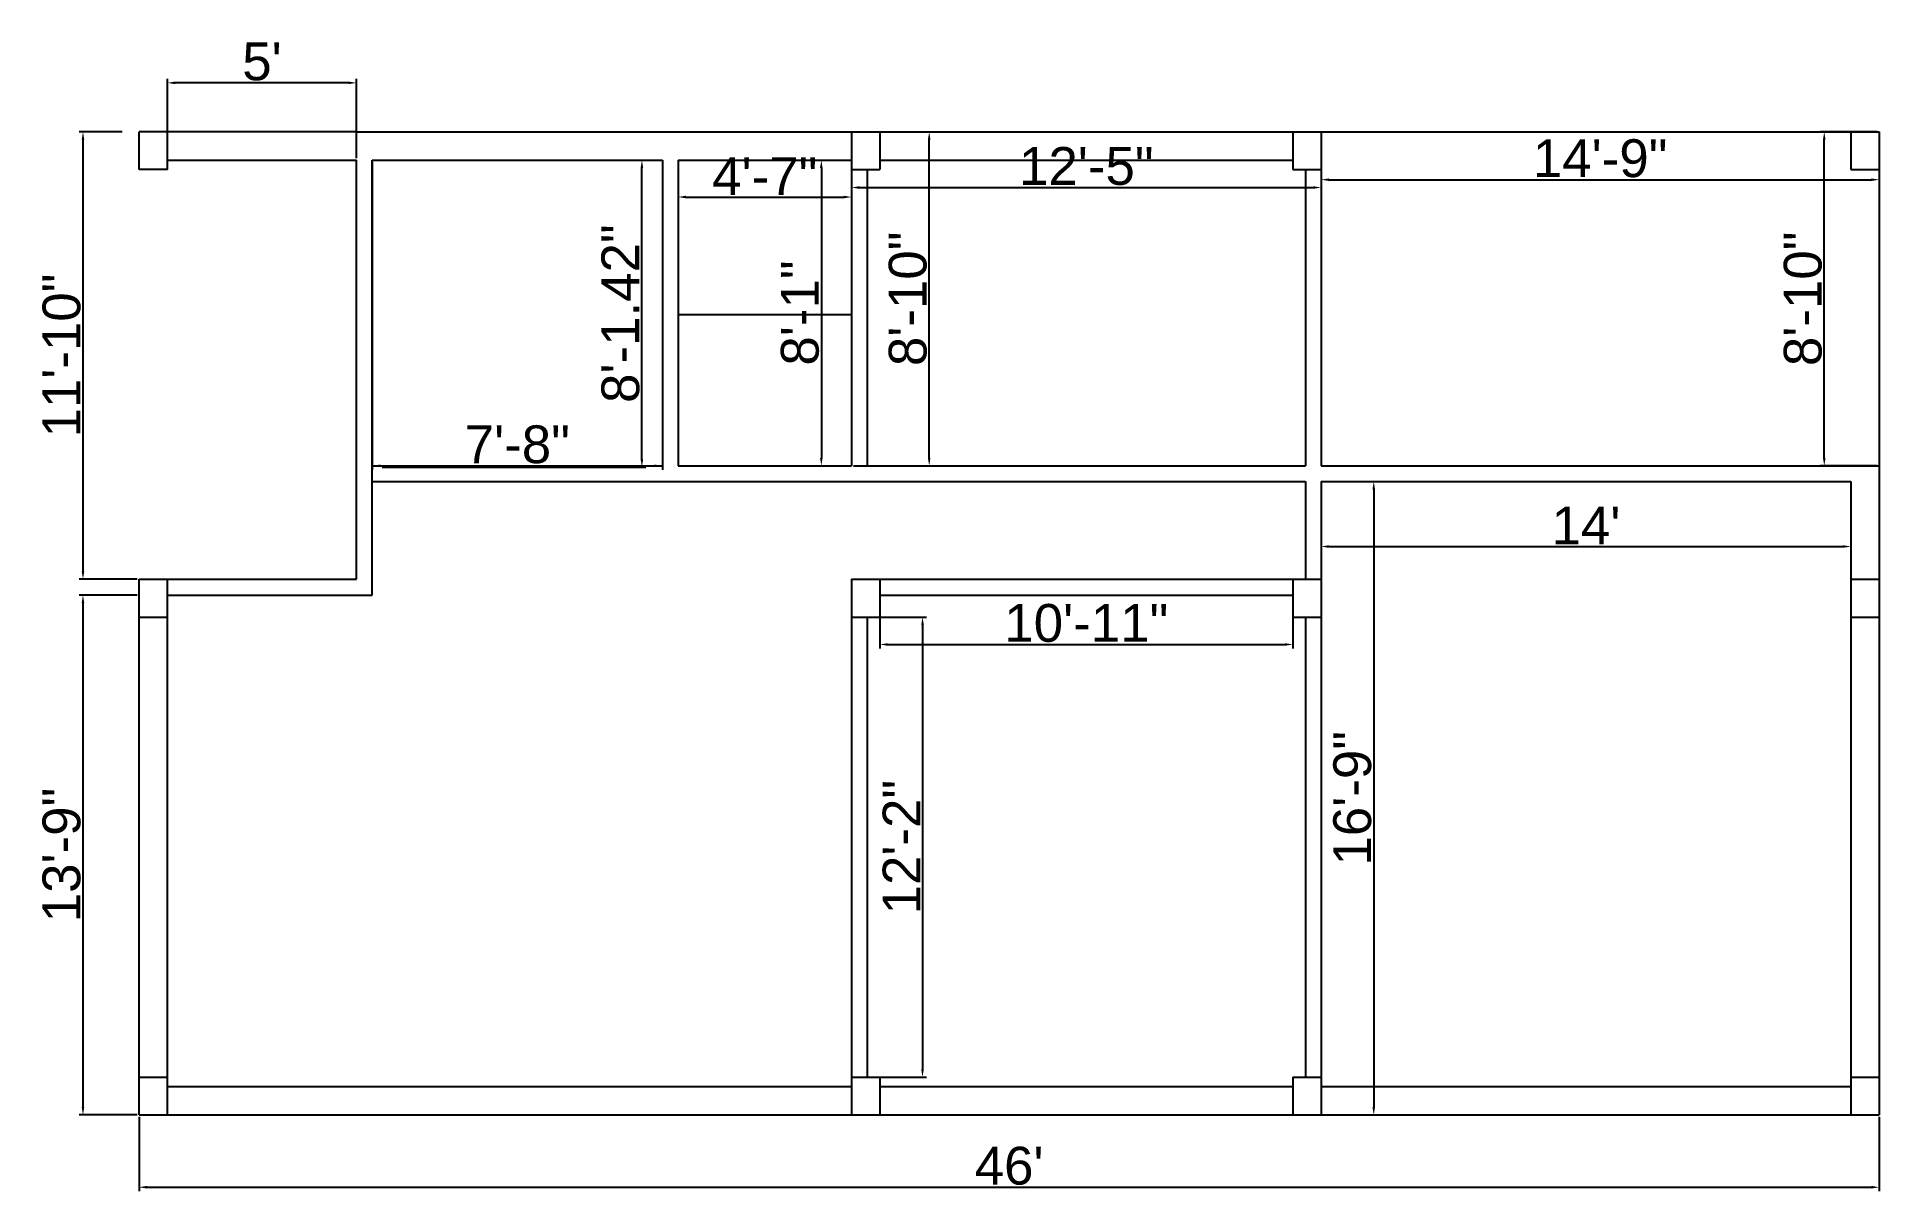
# Model space of a CAD drawing. Header units: feet. Extents: x -36 to 549, y 6 to 373.
import ezdxf

# ---------------------------------------------------------------- set-up
doc = ezdxf.new("R2010")
doc.units = ezdxf.units.FT
doc.styles.get("Standard").update_dxf_attribs({"font": 'arial.ttf'})
doc.dimstyles.new('ISO-25', dxfattribs={"dimtxt": 12, "dimasz": 2.5, "dimexe": 1.25, "dimexo": 0.625, "dimtad": 1, "dimlunit": 3, "dimtxsty": 'Standard', "dimcen": 2.5, "dimadec": 0, "dimazin": 0, "dimtfac": 1, "dimtmove": 0, "dimatfit": 3, "dimfxl": 1, "dimarcsym": 0})

# ---------------------------------------------------------------- blocks, each defined once
blk = doc.blocks.new('*D1')
at = {"color": 0, "lineweight": -2, "transparency": 16777216}
for p, q in [((70.78, 332.83), (70.78, 235.2)), ((162.78, 332.83), (162.78, 235.2)), ((73.28, 236.45), (160.28, 236.45))]:
    blk.add_line(p, q, dxfattribs=at)
at = {"color": 0, "transparency": 16777216}
for points in [[(73.28, 236.87), (73.28, 236.04), (70.78, 236.45)], [(160.28, 236.87), (160.28, 236.04), (162.78, 236.45)]]:
    blk.add_solid(points, dxfattribs=at)
at = {"layer": 'Defpoints', "color": 0, "transparency": 16777216}
for p in [(70.78, 333.45), (162.78, 333.45), (162.78, 236.45)]:
    blk.add_point(p, dxfattribs=at)
at = {"color": 0, "transparency": 16777216, "insert": (116.78, 243.2), "char_height": 12, "attachment_point": 5}
blk.add_mtext('7\'-8"', dxfattribs=at)
blk = doc.blocks.new('*D2')
at = {"color": 0, "lineweight": -2, "transparency": 16777216}
for p, q in [((73.9, 333.45), (157.55, 333.45)), ((156.3, 238.54), (156.3, 330.95)), ((73.9, 236.04), (157.55, 236.04))]:
    blk.add_line(p, q, dxfattribs=at)
at = {"color": 0, "transparency": 16777216}
for points in [[(155.88, 330.95), (156.71, 330.95), (156.3, 333.45)], [(155.88, 238.54), (156.71, 238.54), (156.3, 236.04)]]:
    blk.add_solid(points, dxfattribs=at)
at = {"layer": 'Defpoints', "color": 0, "transparency": 16777216}
for p in [(73.28, 333.45), (156.3, 333.45), (73.28, 236.04)]:
    blk.add_point(p, dxfattribs=at)
at = {"color": 0, "transparency": 16777216, "insert": (149.54, 284.74), "char_height": 12, "attachment_point": 5, "rotation": 90}
blk.add_mtext('8\'-1.42"', dxfattribs=at)
blk = doc.blocks.new('*D3')
at = {"color": 0, "lineweight": -2, "transparency": 16777216}
for p, q in [((222.78, 341.83), (222.78, 323.51)), ((371.78, 341.83), (371.78, 323.51)), ((225.28, 324.76), (369.28, 324.76))]:
    blk.add_line(p, q, dxfattribs=at)
at = {"color": 0, "transparency": 16777216}
for points in [[(225.28, 325.18), (225.28, 324.35), (222.78, 324.76)], [(369.28, 325.18), (369.28, 324.35), (371.78, 324.76)]]:
    blk.add_solid(points, dxfattribs=at)
at = {"layer": 'Defpoints', "color": 0, "transparency": 16777216}
for p in [(222.78, 342.45), (371.78, 342.45), (371.78, 324.76)]:
    blk.add_point(p, dxfattribs=at)
at = {"color": 0, "transparency": 16777216, "insert": (297.28, 331.52), "char_height": 12, "attachment_point": 5}
blk.add_mtext('12\'-5"', dxfattribs=at)
blk = doc.blocks.new('*D4')
at = {"color": 0, "lineweight": -2, "transparency": 16777216}
for p, q in [((223.4, 342.45), (248.68, 342.45)), ((247.43, 238.95), (247.43, 339.95)), ((223.4, 236.45), (248.68, 236.45))]:
    blk.add_line(p, q, dxfattribs=at)
at = {"color": 0, "transparency": 16777216}
for points in [[(247.01, 339.95), (247.84, 339.95), (247.43, 342.45)], [(247.01, 238.95), (247.84, 238.95), (247.43, 236.45)]]:
    blk.add_solid(points, dxfattribs=at)
at = {"layer": 'Defpoints', "color": 0, "transparency": 16777216}
for p in [(222.78, 342.45), (247.43, 342.45), (222.78, 236.45)]:
    blk.add_point(p, dxfattribs=at)
at = {"color": 0, "transparency": 16777216, "insert": (240.68, 289.45), "char_height": 12, "attachment_point": 5, "rotation": 90}
blk.add_mtext('8\'-10"', dxfattribs=at)
blk = doc.blocks.new('*D5')
at = {"color": 0, "lineweight": -2, "transparency": 16777216}
for p, q in [((371.78, 341.83), (371.78, 325.99)), ((548.78, 341.83), (548.78, 325.99)), ((374.28, 327.24), (546.28, 327.24))]:
    blk.add_line(p, q, dxfattribs=at)
at = {"color": 0, "transparency": 16777216}
for points in [[(374.28, 327.66), (374.28, 326.83), (371.78, 327.24)], [(546.28, 327.66), (546.28, 326.83), (548.78, 327.24)]]:
    blk.add_solid(points, dxfattribs=at)
at = {"layer": 'Defpoints', "color": 0, "transparency": 16777216}
for p in [(371.78, 342.45), (548.78, 342.45), (548.78, 327.24)]:
    blk.add_point(p, dxfattribs=at)
at = {"color": 0, "transparency": 16777216, "insert": (460.28, 333.99), "char_height": 12, "attachment_point": 5}
blk.add_mtext('14\'-9"', dxfattribs=at)
blk = doc.blocks.new('*D6')
at = {"color": 0, "lineweight": -2, "transparency": 16777216}
for p, q in [((548.15, 342.45), (530.11, 342.45)), ((531.36, 238.95), (531.36, 339.95)), ((548.15, 236.45), (530.11, 236.45))]:
    blk.add_line(p, q, dxfattribs=at)
at = {"color": 0, "transparency": 16777216}
for points in [[(530.95, 339.95), (531.78, 339.95), (531.36, 342.45)], [(530.95, 238.95), (531.78, 238.95), (531.36, 236.45)]]:
    blk.add_solid(points, dxfattribs=at)
at = {"layer": 'Defpoints', "color": 0, "transparency": 16777216}
for p in [(531.36, 342.45), (548.78, 342.45), (548.78, 236.45)]:
    blk.add_point(p, dxfattribs=at)
at = {"color": 0, "transparency": 16777216, "insert": (524.61, 289.45), "char_height": 12, "attachment_point": 5, "rotation": 90}
blk.add_mtext('8\'-10"', dxfattribs=at)
blk = doc.blocks.new('*D7')
at = {"color": 0, "lineweight": -2, "transparency": 16777216}
for p, q in [((-8.61, 342.45), (-22.26, 342.45)), ((-21.01, 339.95), (-21.01, 202.95)), ((-3.85, 200.45), (-22.26, 200.45))]:
    blk.add_line(p, q, dxfattribs=at)
at = {"color": 0, "transparency": 16777216}
for points in [[(-21.42, 339.95), (-20.59, 339.95), (-21.01, 342.45)], [(-21.42, 202.95), (-20.59, 202.95), (-21.01, 200.45)]]:
    blk.add_solid(points, dxfattribs=at)
at = {"layer": 'Defpoints', "color": 0, "transparency": 16777216}
for p in [(-7.99, 342.45), (-21.01, 200.45), (-3.22, 200.45)]:
    blk.add_point(p, dxfattribs=at)
at = {"color": 0, "transparency": 16777216, "insert": (-27.76, 271.45), "char_height": 12, "attachment_point": 5, "rotation": 90}
blk.add_mtext('11\'-10"', dxfattribs=at)
blk = doc.blocks.new('*D8')
at = {"color": 0, "lineweight": -2, "transparency": 16777216}
for p, q in [((-3.85, 195.45), (-22.26, 195.45)), ((-21.01, 192.95), (-21.01, 32.95)), ((-3.85, 30.45), (-22.26, 30.45))]:
    blk.add_line(p, q, dxfattribs=at)
at = {"color": 0, "transparency": 16777216}
for points in [[(-21.42, 192.95), (-20.59, 192.95), (-21.01, 195.45)], [(-21.42, 32.95), (-20.59, 32.95), (-21.01, 30.45)]]:
    blk.add_solid(points, dxfattribs=at)
at = {"layer": 'Defpoints', "color": 0, "transparency": 16777216}
for p in [(-3.22, 195.45), (-21.01, 30.45), (-3.22, 30.45)]:
    blk.add_point(p, dxfattribs=at)
at = {"color": 0, "transparency": 16777216, "insert": (-27.76, 112.95), "char_height": 12, "attachment_point": 5, "rotation": 90}
blk.add_mtext('13\'-9"', dxfattribs=at)
blk = doc.blocks.new('*D9')
at = {"color": 0, "lineweight": -2, "transparency": 16777216}
for p, q in [((-3.22, 29.83), (-3.22, 6.27)), ((548.78, 29.83), (548.78, 6.27)), ((-0.72, 7.52), (546.28, 7.52))]:
    blk.add_line(p, q, dxfattribs=at)
at = {"color": 0, "transparency": 16777216}
for points in [[(-0.72, 7.94), (-0.72, 7.1), (-3.22, 7.52)], [(546.28, 7.94), (546.28, 7.1), (548.78, 7.52)]]:
    blk.add_solid(points, dxfattribs=at)
at = {"layer": 'Defpoints', "color": 0, "transparency": 16777216}
for p in [(-3.22, 30.45), (548.78, 30.45), (548.78, 7.52)]:
    blk.add_point(p, dxfattribs=at)
at = {"color": 0, "transparency": 16777216, "insert": (272.78, 14.27), "char_height": 12, "attachment_point": 5}
blk.add_mtext("46'", dxfattribs=at)
blk = doc.blocks.new('*D10')
at = {"color": 0, "lineweight": -2, "transparency": 16777216}
for p, q in [((231.78, 194.83), (231.78, 178.5)), ((362.78, 194.83), (362.78, 178.5)), ((234.28, 179.75), (360.28, 179.75))]:
    blk.add_line(p, q, dxfattribs=at)
at = {"color": 0, "transparency": 16777216}
for points in [[(234.28, 180.17), (234.28, 179.34), (231.78, 179.75)], [(360.28, 180.17), (360.28, 179.34), (362.78, 179.75)]]:
    blk.add_solid(points, dxfattribs=at)
at = {"layer": 'Defpoints', "color": 0, "transparency": 16777216}
for p in [(231.78, 195.45), (362.78, 195.45), (362.78, 179.75)]:
    blk.add_point(p, dxfattribs=at)
at = {"color": 0, "transparency": 16777216, "insert": (297.28, 186.51), "char_height": 12, "attachment_point": 5}
blk.add_mtext('10\'-11"', dxfattribs=at)
blk = doc.blocks.new('*D11')
at = {"color": 0, "lineweight": -2, "transparency": 16777216}
for p, q in [((228.4, 188.45), (246.57, 188.45)), ((245.32, 185.95), (245.32, 44.95)), ((228.4, 42.45), (246.57, 42.45))]:
    blk.add_line(p, q, dxfattribs=at)
at = {"color": 0, "transparency": 16777216}
for points in [[(244.9, 185.95), (245.74, 185.95), (245.32, 188.45)], [(244.9, 44.95), (245.74, 44.95), (245.32, 42.45)]]:
    blk.add_solid(points, dxfattribs=at)
at = {"layer": 'Defpoints', "color": 0, "transparency": 16777216}
for p in [(227.78, 188.45), (227.78, 42.45), (245.32, 42.45)]:
    blk.add_point(p, dxfattribs=at)
at = {"color": 0, "transparency": 16777216, "insert": (238.67, 115.45), "char_height": 12, "attachment_point": 5, "rotation": 90}
blk.add_mtext('12\'-2"', dxfattribs=at)
blk = doc.blocks.new('*D12')
at = {"color": 0, "lineweight": -2, "transparency": 16777216}
for p, q in [((372.4, 231.45), (389.71, 231.45)), ((388.46, 228.95), (388.46, 32.95)), ((372.4, 30.45), (389.71, 30.45))]:
    blk.add_line(p, q, dxfattribs=at)
at = {"color": 0, "transparency": 16777216}
for points in [[(388.04, 228.95), (388.87, 228.95), (388.46, 231.45)], [(388.04, 32.95), (388.87, 32.95), (388.46, 30.45)]]:
    blk.add_solid(points, dxfattribs=at)
at = {"layer": 'Defpoints', "color": 0, "transparency": 16777216}
for p in [(371.78, 231.45), (371.78, 30.45), (388.46, 30.45)]:
    blk.add_point(p, dxfattribs=at)
at = {"color": 0, "transparency": 16777216, "insert": (381.7, 130.95), "char_height": 12, "attachment_point": 5, "rotation": 90}
blk.add_mtext('16\'-9"', dxfattribs=at)
blk = doc.blocks.new('*D13')
at = {"color": 0, "lineweight": -2, "transparency": 16777216}
for p, q in [((371.78, 230.83), (371.78, 209.59)), ((539.78, 230.83), (539.78, 209.59)), ((374.28, 210.84), (537.28, 210.84))]:
    blk.add_line(p, q, dxfattribs=at)
at = {"color": 0, "transparency": 16777216}
for points in [[(374.28, 211.26), (374.28, 210.43), (371.78, 210.84)], [(537.28, 211.26), (537.28, 210.43), (539.78, 210.84)]]:
    blk.add_solid(points, dxfattribs=at)
at = {"layer": 'Defpoints', "color": 0, "transparency": 16777216}
for p in [(371.78, 231.45), (539.78, 231.45), (539.78, 210.84)]:
    blk.add_point(p, dxfattribs=at)
at = {"color": 0, "transparency": 16777216, "insert": (455.78, 217.49), "char_height": 12, "attachment_point": 5}
blk.add_mtext("14'", dxfattribs=at)
blk = doc.blocks.new('*D14')
at = {"color": 0, "lineweight": -2, "transparency": 16777216}
for p, q in [((167.78, 332.83), (167.78, 320.5)), ((222.78, 332.83), (222.78, 320.5)), ((170.28, 321.75), (220.28, 321.75))]:
    blk.add_line(p, q, dxfattribs=at)
at = {"color": 0, "transparency": 16777216}
for points in [[(170.28, 322.17), (170.28, 321.33), (167.78, 321.75)], [(220.28, 322.17), (220.28, 321.33), (222.78, 321.75)]]:
    blk.add_solid(points, dxfattribs=at)
at = {"layer": 'Defpoints', "color": 0, "transparency": 16777216}
for p in [(167.78, 333.45), (222.78, 333.45), (222.78, 321.75)]:
    blk.add_point(p, dxfattribs=at)
at = {"color": 0, "transparency": 16777216, "insert": (195.28, 328.37), "char_height": 12, "attachment_point": 5}
blk.add_mtext('4\'-7"', dxfattribs=at)
blk = doc.blocks.new('*D15')
at = {"color": 0, "lineweight": -2, "transparency": 16777216}
for p, q in [((168.4, 333.45), (214.47, 333.45)), ((213.22, 330.95), (213.22, 238.95)), ((168.4, 236.45), (214.47, 236.45))]:
    blk.add_line(p, q, dxfattribs=at)
at = {"color": 0, "transparency": 16777216}
for points in [[(212.8, 330.95), (213.63, 330.95), (213.22, 333.45)], [(212.8, 238.95), (213.63, 238.95), (213.22, 236.45)]]:
    blk.add_solid(points, dxfattribs=at)
at = {"layer": 'Defpoints', "color": 0, "transparency": 16777216}
for p in [(167.78, 333.45), (167.78, 236.45), (213.22, 236.45)]:
    blk.add_point(p, dxfattribs=at)
at = {"color": 0, "transparency": 16777216, "insert": (206.46, 284.95), "char_height": 12, "attachment_point": 5, "rotation": 90}
blk.add_mtext('8\'-1"', dxfattribs=at)
blk = doc.blocks.new('*D16')
at = {"color": 0, "lineweight": -2, "transparency": 16777216}
for p, q in [((5.78, 331.08), (5.78, 359.23)), ((63.28, 357.98), (8.28, 357.98)), ((65.78, 334.08), (65.78, 359.23))]:
    blk.add_line(p, q, dxfattribs=at)
at = {"color": 0, "transparency": 16777216}
for points in [[(8.28, 358.4), (8.28, 357.57), (5.78, 357.98)], [(63.28, 358.4), (63.28, 357.57), (65.78, 357.98)]]:
    blk.add_solid(points, dxfattribs=at)
at = {"layer": 'Defpoints', "color": 0, "transparency": 16777216}
for p in [(5.78, 357.98), (65.78, 333.45), (5.78, 330.45)]:
    blk.add_point(p, dxfattribs=at)
at = {"color": 0, "transparency": 16777216, "insert": (35.78, 364.71), "char_height": 12, "attachment_point": 5}
blk.add_mtext("5'", dxfattribs=at)

msp = doc.modelspace()

# ---------------------------------------------------------------- linework, layer by layer
for p, q in [((-3.22, 330.452), (-3.22, 342.452)), ((65.78, 342.452), (-3.22, 342.452)), ((5.78, 330.452), (5.78, 342.452)), ((65.78, 342.452), (548.78, 342.452)), ((222.78, 342.452), (222.78, 236.452)), ((231.78, 342.452), (231.78, 330.452)), ((362.78, 342.452), (362.78, 330.452)), ((371.78, 342.452), (371.78, 236.452)), ((539.78, 342.452), (539.78, 330.452)), ((548.78, 342.452), (548.78, 30.452)), ((5.78, 333.452), (65.78, 333.452)), ((65.78, 200.452), (65.78, 333.452)), ((70.78, 195.452), (70.78, 333.452)), ((70.78, 333.452), (162.78, 333.452)), ((162.78, 333.452), (162.78, 236.452)), ((167.78, 333.452), (167.78, 236.452)), ((167.78, 333.452), (222.78, 333.452)), ((231.78, 333.452), (362.78, 333.452)), ((5.78, 330.452), (-3.22, 330.452)), ((222.78, 330.452), (231.78, 330.452)), ((222.78, 330.452), (231.78, 330.452)), ((227.78, 330.452), (227.78, 236.452)), ((362.78, 330.452), (371.78, 330.452)), ((366.78, 330.452), (366.78, 236.452)), ((539.78, 330.452), (548.78, 330.452)), ((539.78, 330.452), (548.78, 330.452)), ((167.78, 284.452), (222.78, 284.452)), ((70.78, 236.452), (162.78, 236.452)), ((167.78, 236.452), (222.78, 236.452)), ((227.78, 236.452), (366.78, 236.452)), ((371.78, 236.452), (548.78, 236.452)), ((70.78, 231.452), (366.78, 231.452)), ((366.78, 231.452), (366.78, 200.452)), ((371.78, 231.452), (371.78, 30.452)), ((371.78, 231.452), (539.78, 231.452)), ((539.78, 231.452), (539.78, 30.452)), ((-3.22, 30.452), (-3.22, 200.452)), ((-3.22, 200.452), (65.78, 200.452)), ((5.78, 30.452), (5.78, 200.452)), ((222.78, 200.452), (371.78, 200.452)), ((222.78, 200.452), (222.78, 30.452)), ((231.78, 200.452), (231.78, 188.452)), ((362.78, 200.452), (362.78, 188.452)), ((362.78, 200.452), (362.78, 188.452)), ((539.78, 200.452), (548.78, 200.452)), ((5.78, 195.452), (70.78, 195.452)), ((231.78, 195.452), (362.78, 195.452)), ((-3.22, 188.452), (5.78, 188.452)), ((222.78, 188.452), (231.78, 188.452)), ((222.78, 188.452), (231.78, 188.452)), ((227.78, 188.452), (227.78, 42.452)), ((362.78, 188.452), (371.78, 188.452)), ((366.78, 188.452), (366.78, 42.452)), ((539.78, 188.452), (548.78, 188.452)), ((-3.22, 42.452), (5.78, 42.452)), ((222.78, 42.452), (231.78, 42.452)), ((231.78, 42.452), (231.78, 30.452)), ((362.78, 42.452), (371.78, 42.452)), ((362.78, 42.452), (362.78, 30.452)), ((366.78, 42.452), (371.78, 42.452)), ((539.78, 42.452), (548.78, 42.452)), ((539.78, 42.452), (548.78, 42.452)), ((5.78, 39.452), (222.78, 39.452)), ((231.78, 39.452), (362.78, 39.452)), ((371.78, 39.452), (539.78, 39.452)), ((-3.22, 30.452), (548.78, 30.452))]:
    msp.add_line(p, q)

# ---------------------------------------------------------------- dimensions: what is measured, and where the dimension line sits
for base, p1, p2, picture, middle in [((5.78, 357.982), (65.78, 333.452), (5.78, 330.452), '*D16', (35.78, 364.709)), ((371.78, 324.764), (222.78, 342.452), (371.78, 342.452), '*D3', (297.28, 331.516)), ((548.78, 327.242), (371.78, 342.452), (548.78, 342.452), '*D5', (460.28, 333.994)), ((162.78, 236.452), (70.78, 333.452), (162.78, 333.452), '*D1', (116.78, 243.204)), ((222.78, 321.75), (167.78, 333.452), (222.78, 333.452), '*D14', (195.28, 328.375)), ((539.78, 210.843), (371.78, 231.452), (539.78, 231.452), '*D13', (455.78, 217.493)), ((362.78, 179.754), (231.78, 195.452), (362.78, 195.452), '*D10', (297.28, 186.506)), ((548.78, 7.519), (-3.22, 30.452), (548.78, 30.452), '*D9', (272.78, 14.271))]:
    dim = msp.add_linear_dim(base=base, p1=p1, p2=p2, dimstyle='ISO-25')
    dim.commit()
    dim.dimension.update_dxf_attribs({"geometry": picture, "text_midpoint": middle})
for base, p1, p2, picture, middle in [((-21.007, 200.452), (-7.988, 342.452), (-3.22, 200.452), '*D7', (-27.759, 271.452)), ((247.428, 342.452), (222.78, 236.452), (222.78, 342.452), '*D4', (240.676, 289.452)), ((531.362, 342.452), (548.78, 236.452), (548.78, 342.452), '*D6', (524.61, 289.452)), ((156.297, 333.452), (73.28, 236.036), (73.28, 333.452), '*D2', (149.545, 284.744)), ((213.216, 236.452), (167.78, 333.452), (167.78, 236.452), '*D15', (206.464, 284.952)), ((388.456, 30.452), (371.78, 231.452), (371.78, 30.452), '*D12', (381.704, 130.952)), ((-21.007, 30.452), (-3.22, 195.452), (-3.22, 30.452), '*D8', (-27.763, 112.952)), ((245.32, 42.452), (227.78, 188.452), (227.78, 42.452), '*D11', (238.67, 115.452))]:
    dim = msp.add_linear_dim(base=base, p1=p1, p2=p2, angle=90, dimstyle='ISO-25')
    dim.commit()
    dim.dimension.update_dxf_attribs({"geometry": picture, "text_midpoint": middle})

doc.saveas('drawing.dxf')
